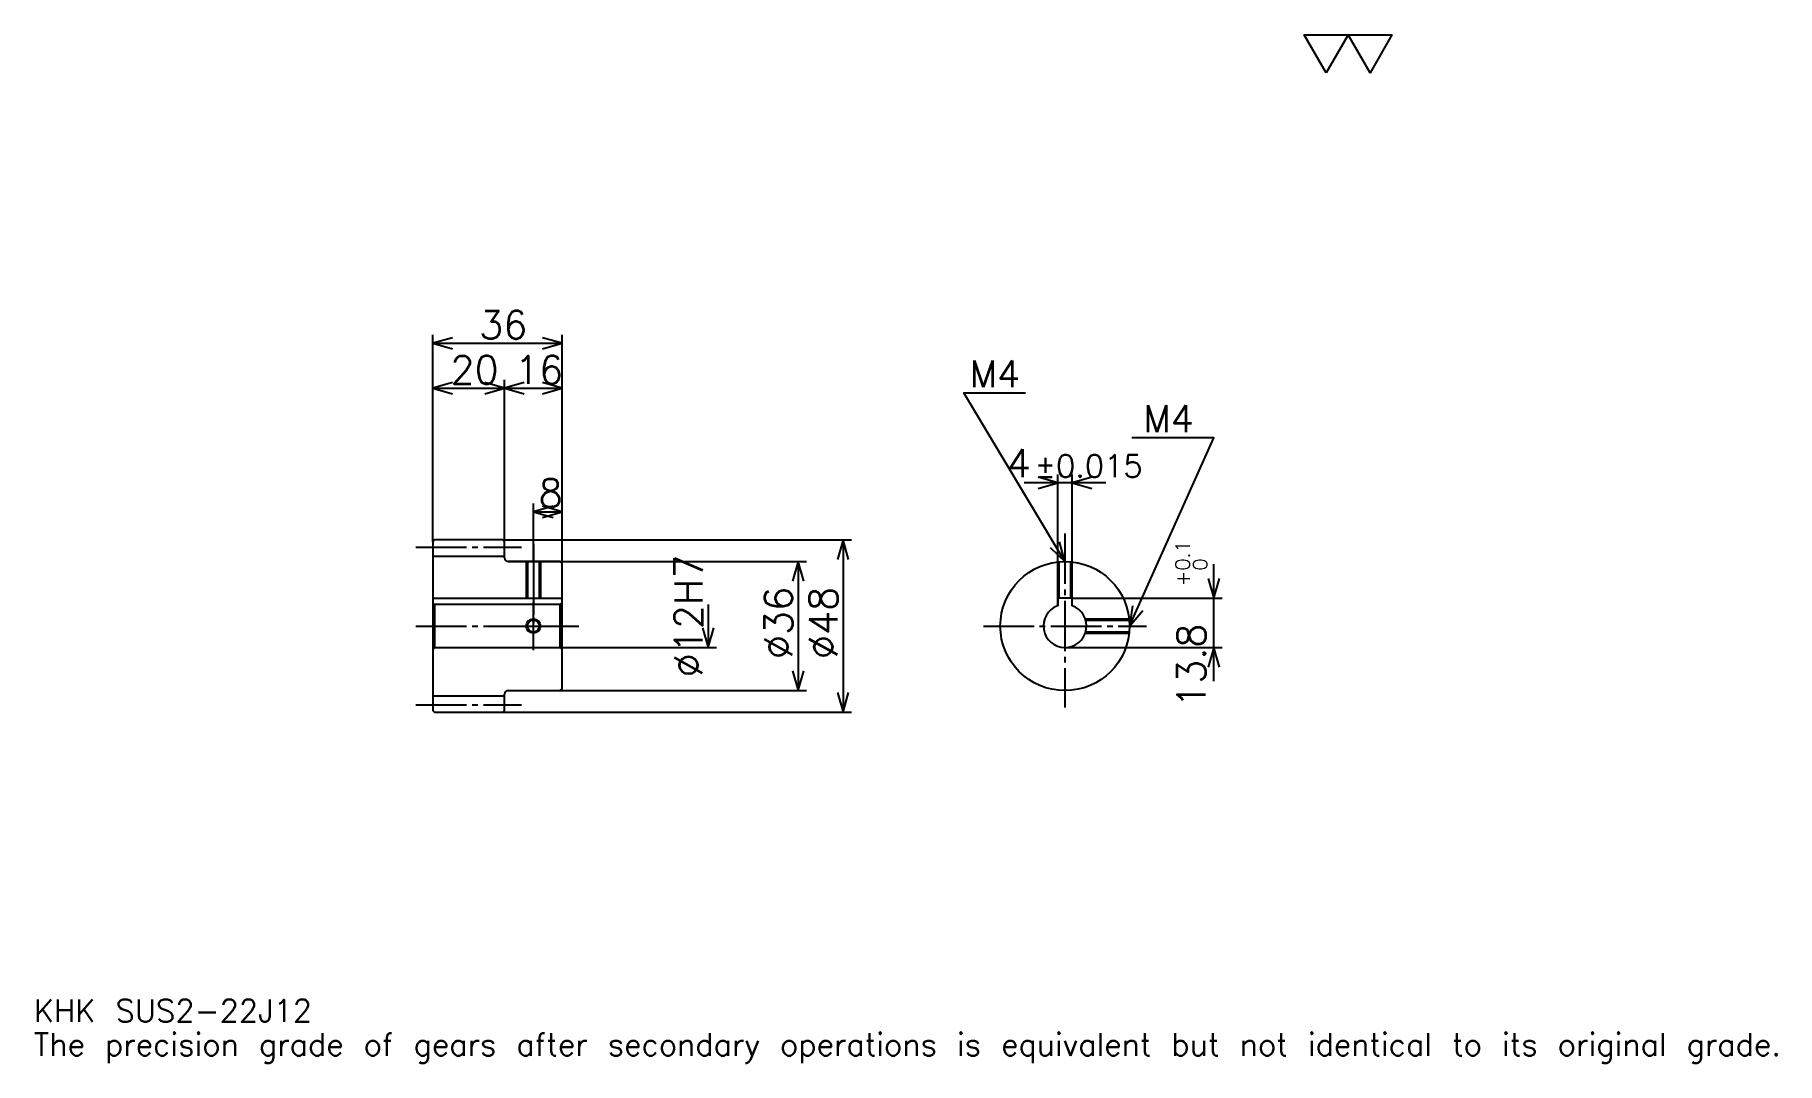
# Model space of a CAD drawing. Extents: x 16 to 501, y 6 to 292.
import ezdxf

# ---------------------------------------------------------------- set-up
doc = ezdxf.new("R2010")
doc.units = 0
doc.linetypes.add('DASHDOT', pattern=[18.782608, 14.086957, -1.565217, 1.565217, -1.565217])
doc.layers.get('0').update_dxf_attribs({"linetype": 'CONTINUOUS'})
doc.layers.add('DASHDOT', color=6, linetype='DASHDOT')
doc.styles.add('KANJI', font='TXT', dxfattribs={"bigfont": 'BIGFONT'})

msp = doc.modelspace()

# ---------------------------------------------------------------- linework, layer by layer
at = {"color": 5}
for p, q in [((126.782608, 151.565216), (126.782608, 208.695648)), ((126.782608, 206.347809), (162.782608, 206.347809)), ((162.782608, 151.565216), (162.782608, 208.695648)), ((146.782608, 151.565216), (146.782608, 196.173889)), ((126.782608, 193.82608), (146.782608, 193.82608)), ((146.782608, 193.82608), (162.782608, 193.82608)), ((314.260864, 167.478256), (291.478271, 167.478256)), ((300.869568, 135.365204), (300.869568, 169.82608)), ((304.869568, 135.365204), (304.869568, 169.82608)), ((154.782608, 151.565216), (154.782608, 161.73912)), ((154.782608, 159.391296), (162.782608, 159.391296)), ((126.782608, 151.065216), (126.782608, 151.565216)), ((146.282608, 151.565216), (162.782608, 151.565216)), ((146.782608, 151.065216), (146.782608, 151.565216)), ((154.782608, 145.565216), (154.782608, 151.565216)), ((154.782608, 145.565216), (154.782608, 151.565216)), ((162.782608, 151.565216), (243.391296, 151.565216)), ((162.782608, 145.065216), (162.782608, 151.565216)), ((241.043488, 151.565216), (241.043488, 103.565208)), ((147.782608, 145.565216), (162.782608, 145.565216)), ((162.782608, 145.565216), (230.869568, 145.565216)), ((228.521729, 145.565216), (228.521729, 109.565208)), ((344.347839, 112.173904), (344.347839, 144.756516)), ((203.478256, 133.565216), (203.478256, 121.565208)), ((304.869568, 135.365204), (346.695648, 135.365204)), ((162.782608, 121.565208), (205.82608, 121.565208)), ((302.869568, 121.565208), (346.695648, 121.565208)), ((147.782608, 109.565208), (162.782608, 109.565208)), ((162.782608, 109.565208), (230.869568, 109.565208)), ((146.282608, 103.565208), (162.782608, 103.565208)), ((162.782608, 103.565208), (243.391296, 103.565208))]:
    msp.add_line(p, q, dxfattribs=at)
at = {"color": 4}
for p, q in [((126.782608, 147.065216), (146.782608, 147.065216)), ((126.782608, 135.365204), (162.782608, 135.365204)), ((127.282608, 133.565216), (127.282608, 121.565208)), ((162.282608, 133.565216), (162.782608, 134.065216)), ((162.282608, 121.565208), (162.782608, 121.065208)), ((126.782608, 108.065208), (146.782608, 108.065208))]:
    msp.add_line(p, q, dxfattribs=at)
at = {"color": 7}
msp.add_lwpolyline([(375.652161, 281.739136), (369.547821, 292.320007), (393.96521, 292.320007), (387.86087, 281.739136), (381.7565, 292.320007), (375.652161, 281.739136)], dxfattribs=at)
at = {"color": 5}
for points in [[(132.260864, 207.913025), (126.782608, 206.347809), (132.260864, 204.782593)], [(157.304352, 204.782593), (162.782608, 206.347809), (157.304352, 207.913025)], [(132.260864, 195.391296), (126.782608, 193.82608), (132.260864, 192.260864)], [(141.304352, 192.260864), (146.782608, 193.82608), (141.304352, 195.391296)], [(152.260864, 195.391296), (146.782608, 193.82608), (152.260864, 192.260864)], [(157.304352, 192.260864), (162.782608, 193.82608), (157.304352, 195.391296)], [(302.869568, 145.565216), (274.695648, 192.521729), (291.913025, 192.521729)], [(320.869568, 127.565208), (344.347839, 180), (321.495667, 180)], [(295.391296, 165.91304), (300.869568, 167.478256), (295.391296, 169.043472)], [(310.347839, 169.043472), (304.869568, 167.478256), (310.347839, 165.91304)], [(160.260864, 160.956512), (154.782608, 159.391296), (160.260864, 157.82608)], [(157.304352, 157.82608), (162.782608, 159.391296), (157.304352, 160.956512)], [(242.608704, 146.086945), (241.043488, 151.565216), (239.478271, 146.086945)], [(298.708862, 149.457474), (302.869568, 145.565216), (301.393188, 151.068085)], [(230.086945, 140.086945), (228.521729, 145.565216), (226.956512, 140.086945)], [(342.782593, 140.843475), (344.347839, 135.365204), (345.913025, 140.843475)], [(321.67981, 133.204788), (320.869568, 127.565208), (324.536896, 131.925476)], [(201.91304, 127.043472), (203.478256, 121.565208), (205.043472, 127.043472)], [(345.913025, 116.086945), (344.347839, 121.565208), (342.782593, 116.086945)], [(226.956512, 115.043472), (228.521729, 109.565208), (230.086945, 115.043472)], [(239.478271, 109.043472), (241.043488, 103.565208), (242.608704, 109.043472)]]:
    msp.add_lwpolyline(points, dxfattribs=at)
at = {"color": 4}
for points in [[(146.782608, 146.565216), (146.782608, 151.065216), (146.282608, 151.565216), (127.282608, 151.565216), (126.782608, 151.065216), (126.782608, 121.065208)], [(147.782608, 109.565208), (162.282608, 109.565208), (162.782608, 110.065208), (162.782608, 145.065216), (162.282608, 145.565216), (147.782608, 145.565216)], [(152.782608, 145.565216), (152.782608, 135.365204)], [(153.162613, 145.565216), (153.162613, 135.365204)], [(156.402603, 145.565216), (156.402603, 135.365204)], [(156.782608, 145.565216), (156.782608, 135.365204)], [(300.869568, 133.222061), (300.869568, 145.453751)], [(301.249573, 135.365204), (301.249573, 145.492157)], [(304.489563, 135.365204), (304.489563, 145.492157)], [(304.869568, 133.222061), (304.869568, 145.453751)], [(126.782608, 121.065208), (127.282608, 121.565208), (162.282608, 121.565208), (162.282608, 133.565216), (127.282608, 133.565216), (126.782608, 134.065216)], [(304.869568, 133.222061), (304.869568, 135.365204), (300.869568, 135.365204), (300.869568, 133.222061)], [(308.526428, 129.565216), (320.758118, 129.565216)], [(308.646729, 129.185211), (320.796509, 129.185211)], [(308.526428, 125.565208), (320.758118, 125.565208)], [(308.646729, 125.945206), (320.796509, 125.945206)], [(126.782608, 121.065208), (126.782608, 104.065208), (127.282608, 103.565208), (146.282608, 103.565208), (146.782608, 104.065208), (146.782608, 108.565208)]]:
    msp.add_lwpolyline(points, dxfattribs=at)
for centre, radius in [((302.869568, 127.565208), 18), ((154.782608, 127.565208), 1.62)]:
    msp.add_circle(centre, radius, dxfattribs=at)
at = {"color": 7}
msp.add_circle((154.782608, 127.565208), 2, dxfattribs=at)
at = {"color": 4}
for centre, radius, start, end in [((147.782608, 146.565216), 1, 180, 270), ((302.869568, 127.565208), 6, 109.47122094, 70.52877906), ((147.782608, 108.565208), 1, 90, 180)]:
    msp.add_arc(centre, radius, start, end, dxfattribs=at)
at = {"layer": 'DASHDOT', "color": 7}
for p, q in [((302.869568, 153.391296), (302.869568, 104.869553)), ((122.08696, 149.565216), (151.478256, 149.565216)), ((154.782608, 145.565216), (154.782608, 127.565208)), ((122.08696, 127.565208), (167.478256, 127.565208)), ((280.17392, 127.565208), (325.565216, 127.565208)), ((122.08696, 105.565208), (151.478256, 105.565208))]:
    msp.add_line(p, q, dxfattribs=at)
for points in [[(154.782608, 150.260864), (154.782608, 130.669556)], [(154.782608, 120.869553), (154.782608, 134.260864)], [(148.08696, 127.565208), (161.478256, 127.565208)]]:
    msp.add_lwpolyline(points, dxfattribs=at)

# ---------------------------------------------------------------- texts
at = {"color": 7, "style": 'KANJI'}
for s, height, p in [('36', 7.826087, (139.695648, 207.599991)), ('20', 7.826087, (131.695648, 195.078247)), ('16', 7.826087, (149.695648, 195.078247)), ('M4', 7.513044, (276.260864, 194.086945)), ('M4', 7.513044, (324.626099, 181.565216)), ('4', 7.826087, (286.714966, 169.043472)), ('%%p0.015', 6.26087, (294.461853, 169.043472)), ('8', 7.826087, (156.239136, 160.643463)), ('KHK SUS2-22J12', 6.26087, (15.652174, 17.217392)), ('The precision grade of gears after secondary operations is equivalent but not identical to its original grade.', 6.26087, (15.652174, 7.826087))]:
    msp.add_text(s, height=height, dxfattribs=at).set_placement(p)
for s, height, p in [('%%c12H7', 7.826087, (201.91304, 113.2826)), ('0.1', 3.913043, (337.617371, 143.027237)), ('0', 3.913043, (342.469543, 143.027237)), ('+', 3.913043, (337.617371, 138.644638)), ('%%c36', 7.826087, (226.956512, 118.369553)), ('%%c48', 7.826087, (239.478271, 118.369553)), ('13.8', 7.826087, (342, 104.770233))]:
    msp.add_text(s, height=height, rotation=90, dxfattribs=at).set_placement(p)

doc.saveas('drawing.dxf')
